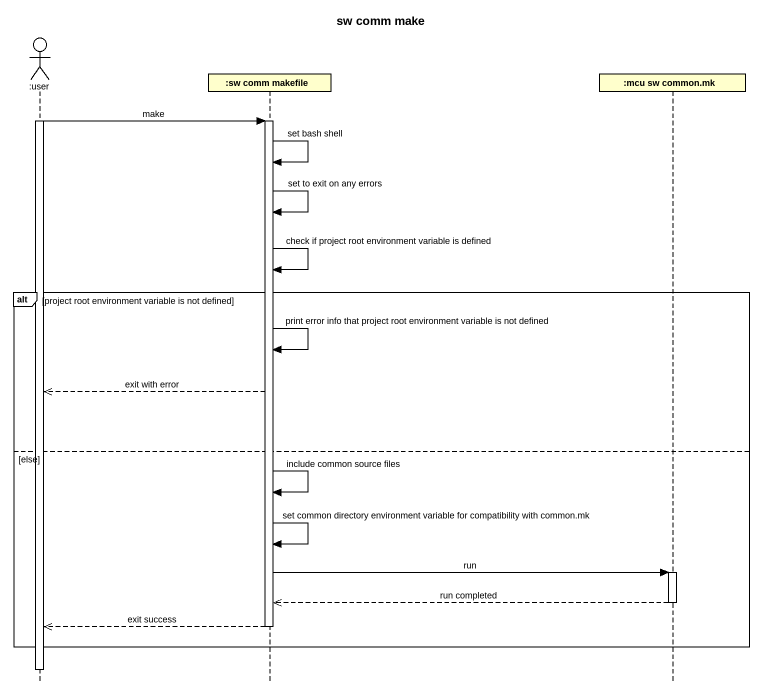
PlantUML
@startuml
title sw comm make
hide footbox
actor ":user" as user
participant ":sw comm makefile" as sw_comm_makefile
participant ":mcu sw common.mk" as mcu_sw_common_mk

activate user
user -> sw_comm_makefile : make
activate sw_comm_makefile
sw_comm_makefile -> sw_comm_makefile : set bash shell
sw_comm_makefile -> sw_comm_makefile : set to exit on any errors
sw_comm_makefile -> sw_comm_makefile : check if project root environment variable is defined
alt project root environment variable is not defined
  sw_comm_makefile -> sw_comm_makefile : print error info that project root environment variable is not defined
  sw_comm_makefile -->> user : exit with error
else else
  sw_comm_makefile -> sw_comm_makefile : include common source files
  sw_comm_makefile -> sw_comm_makefile : set common directory environment variable for compatibility with common.mk
  sw_comm_makefile -> mcu_sw_common_mk : run
  activate mcu_sw_common_mk
  mcu_sw_common_mk -->> sw_comm_makefile : run completed
  deactivate mcu_sw_common_mk
  sw_comm_makefile -->> user : exit success
  deactivate sw_comm_makefile
end
deactivate user
@enduml
